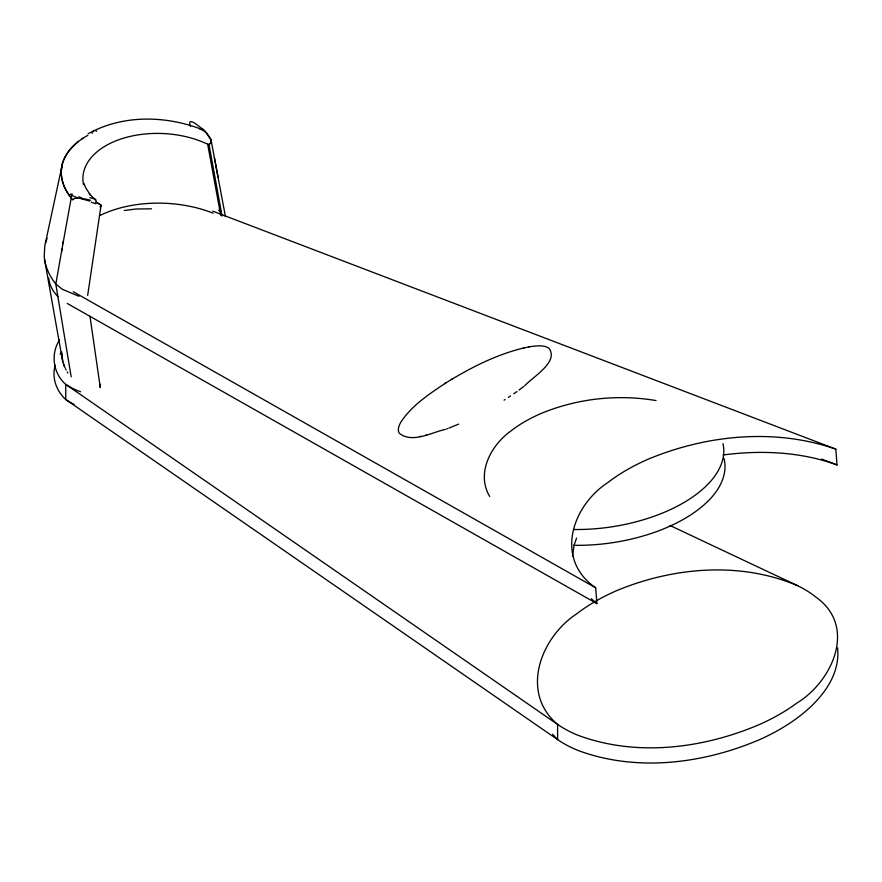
<?xml version="1.0" encoding="UTF-8"?>
<svg xmlns="http://www.w3.org/2000/svg" width="882" height="882" viewBox="0 0 882 882"><rect width="100%" height="100%" fill="white"/><g stroke="black" fill="none" stroke-linecap="round" stroke-linejoin="round"><path stroke-width="1.32" d="M61.652 352.039L62.798 361.609M572.506 556.388L574.083 545.285L576.552 538.108M445.741 382.997C429.137 394.056 411.585 405.533 400.571 422.599C398.995 425.675 397.143 429.876 399.226 433.161C412.004 443.878 431.838 432.257 445.498 429.369M524.977 385.533C532.122 377.364 559.552 361.697 548.858 348.17C543.224 344.553 535.903 346.02 529.674 346.714C499.168 352.833 471.01 367.331 444.76 383.604M100.967 205.87L87.66 295.404M61.85 166.411L61.321 170.777A88.983 54.364 2.7 0 0 63.25 183.787L63.989 185.893M61.531 251.734L63.438 240.94M62.964 243.653L72.004 193.698M62.005 249.044L55.809 284.092L71.166 376.79M46.36 266.992A109.445 67.043 2.3 0 1 44.21 256.519L44.795 245.968L62.335 164.239C64.783 155 71.067 147.239 78.421 141.352M55.268 365.28C51.498 377.562 56.415 391.112 65.753 399.546L557.622 739.623A107.725 62.192 0 0 0 577.754 750.35C636.727 772.4 703.781 763.724 760.593 739.193A213.631 123.337 0 0 0 796.92 718.202C818.97 701.962 840.789 677.144 837.536 647.818M62.335 164.25C58.796 176.962 64.386 190.71 72.897 199.872M45.401 243.366L47.143 238.217M59.579 339.934C50.373 353.836 53.074 373.527 65.753 384.376L557.622 724.453A107.725 62.192 0 0 0 577.754 735.18C636.727 757.23 703.781 748.553 760.593 724.023A213.631 123.337 0 0 0 796.92 703.031C832.288 681.477 857.348 626.815 816.236 597.357A107.747 62.214 0 0 0 797.681 585.725L670.055 525.507M60.108 354.123L61.431 352.205M209.673 143.81L209.255 144.163A1.841 0.992 39.5 0 0 208.957 144.692M100.339 206.763L100.383 206.73A4.807 2.679 33.4 0 0 101.033 205.429M209.376 144.053L210.137 143.435A5.954 3.021 87.7 0 0 211.03 142.509M100.118 206.95L100.294 206.807A6.097 3.396 33.5 0 0 101.077 205.352A1.687 0.937 33.1 0 0 100.746 204.867L95.642 201.967M209.64 143.832L209.982 143.568A6.262 3.219 87.4 0 0 211.371 142.178M518.98 390.053L524.04 386.294M513.732 393.769L516.918 391.553M81.64 138.926L82.765 138.143M508.341 397.396L510.524 395.963M451.375 379.503L452.367 378.885M504.085 400.141L505.066 399.535M88.046 133.821C122.256 114.704 164.857 115.377 200.864 129.059M93.139 131.098L93.845 130.723M458.706 424.121L448.872 428.09M446.667 428.95L447.648 428.575M528.935 346.858L529.674 346.714M420.152 436.436L420.89 436.281M425.774 435.3L426.612 435.135M523.213 348.015L524.051 347.839M124.274 210.5L135.971 209.001L151.55 208.825M723.086 454.958C761.111 450.007 800.746 451.694 837.018 464.935L835.827 449.147L212.661 211.118M573.62 529.509C600.212 529.817 626.859 525.584 652.03 516.995A141.638 74.044 -4.3 0 0 706.879 485.265C717.761 474.692 726.658 459.268 722.975 443.646M573.587 545.297C600.587 545.738 627.664 541.515 653.22 532.794A141.638 74.044 -4.3 0 0 708.07 501.064C719.238 490.271 728.179 474.296 723.946 458.386M656.043 400.571C617.709 394.056 577.456 398.466 541.504 413.316A143.435 81.883 -0.5 0 0 510.821 431.044C490.998 445.19 475.773 473.347 489.731 496.511M81.519 197.8L78.663 196.862M835.827 449.147C775.267 428.013 707.177 434.76 648.557 459.015A199.078 111.749 -1.3 0 0 607.996 482.443C571.602 506.136 554.436 559.453 595.703 587.82L596.894 603.619L67.275 303.463M78.983 296.308L62.49 289.373L55.809 284.092A118.805 72.875 2.1 0 1 48.4 272.097L46.393 266.992M821.605 459.048L837.018 464.935M80.593 391.784L77.252 390.505A61.553 35.534 0 0 1 65.753 384.376L65.753 399.546A61.553 35.534 0 0 0 74.088 404.287M96.259 202.199L100.746 204.867M797.681 585.725C740.538 561.294 673.826 567.049 617.29 590.378A215.274 132.487 3.5 0 0 576.74 613.806C540.699 637.432 519.63 692.392 557.622 724.453L557.622 739.623L552.551 734.276M83.492 184.647A78.289 47.595 2.8 0 1 121.628 138.772A78.289 47.595 2.8 0 1 207.667 144.229L209.056 144.891L222.088 216.123M73.239 291.722L595.703 587.82M202.419 129.731L204.514 131.363A48.411 15.038 71 0 1 206.862 133.711L211.074 140.04L218.097 177.48M591.249 598.702L596.894 603.619M202.033 128.739C199.222 126.424 186.543 115.465 190.424 126.38M218.725 210.203L220.632 211.967M96.215 200.853L89.269 193.632L90.46 195.231L85.554 187.425L83.977 183.379M57.914 296.595C52.975 291.611 49.348 285.107 48.675 278.05M207.171 134.009L209.221 136.545M209.277 136.622L210.875 139.4L211.129 141.914A2.315 1.191 87.3 0 1 210.974 142.355M67.219 372.006L67.837 373.009M65.566 368.93L66.084 369.966M65.07 367.904L63.096 362.667M63.548 364.112L64.342 366.206M214.381 157.691L225.461 216.696M207.678 144.229L220.743 215.462M44.519 259.154L61.994 357.695M99.677 383.549L100.261 387.452M100.294 387.595L89.964 316.23M211.195 140.624L211.228 141.175A1.698 0.86 87.5 0 1 211.162 141.748M100.339 215.285A97.285 59.138 2.8 0 1 213.113 213.168M61.619 166.389A90.129 54.144 3.2 0 1 87.847 135.321M92.103 133.105A90.129 54.144 3.2 0 1 92.731 132.807M96.017 131.319A90.129 54.144 3.2 0 1 96.689 131.032M71.089 197.7A93.679 57.297 2.3 0 1 64.022 185.893M62.865 361.995A88.564 54.144 2.4 0 1 61.641 353.34M77.131 197.656A27.585 11.753 -1.8 0 1 70.362 194.084M89.578 201.008A101.926 41.829 0.9 0 1 80.427 198.395M89.832 197.711A32.711 20.363 37.9 0 1 95.84 199.332M90.548 200.291A59.039 35.148 37 0 0 82.776 198.604L78.465 198.23A13.638 8.114 37.5 0 0 72.644 199.652M91.265 202.221A40.473 17.927 29.7 0 1 95.962 203.797M202.375 128.529A104.969 74.055 -10.9 0 1 207.468 133.866M208.88 144.802A2.492 1.345 34.8 0 1 209.387 144.152M199.883 129.125A6.924 2.348 68.7 0 1 200.027 129.015M201.482 129.489A20.154 6.317 71 0 1 202.496 130.128"/></g></svg>
